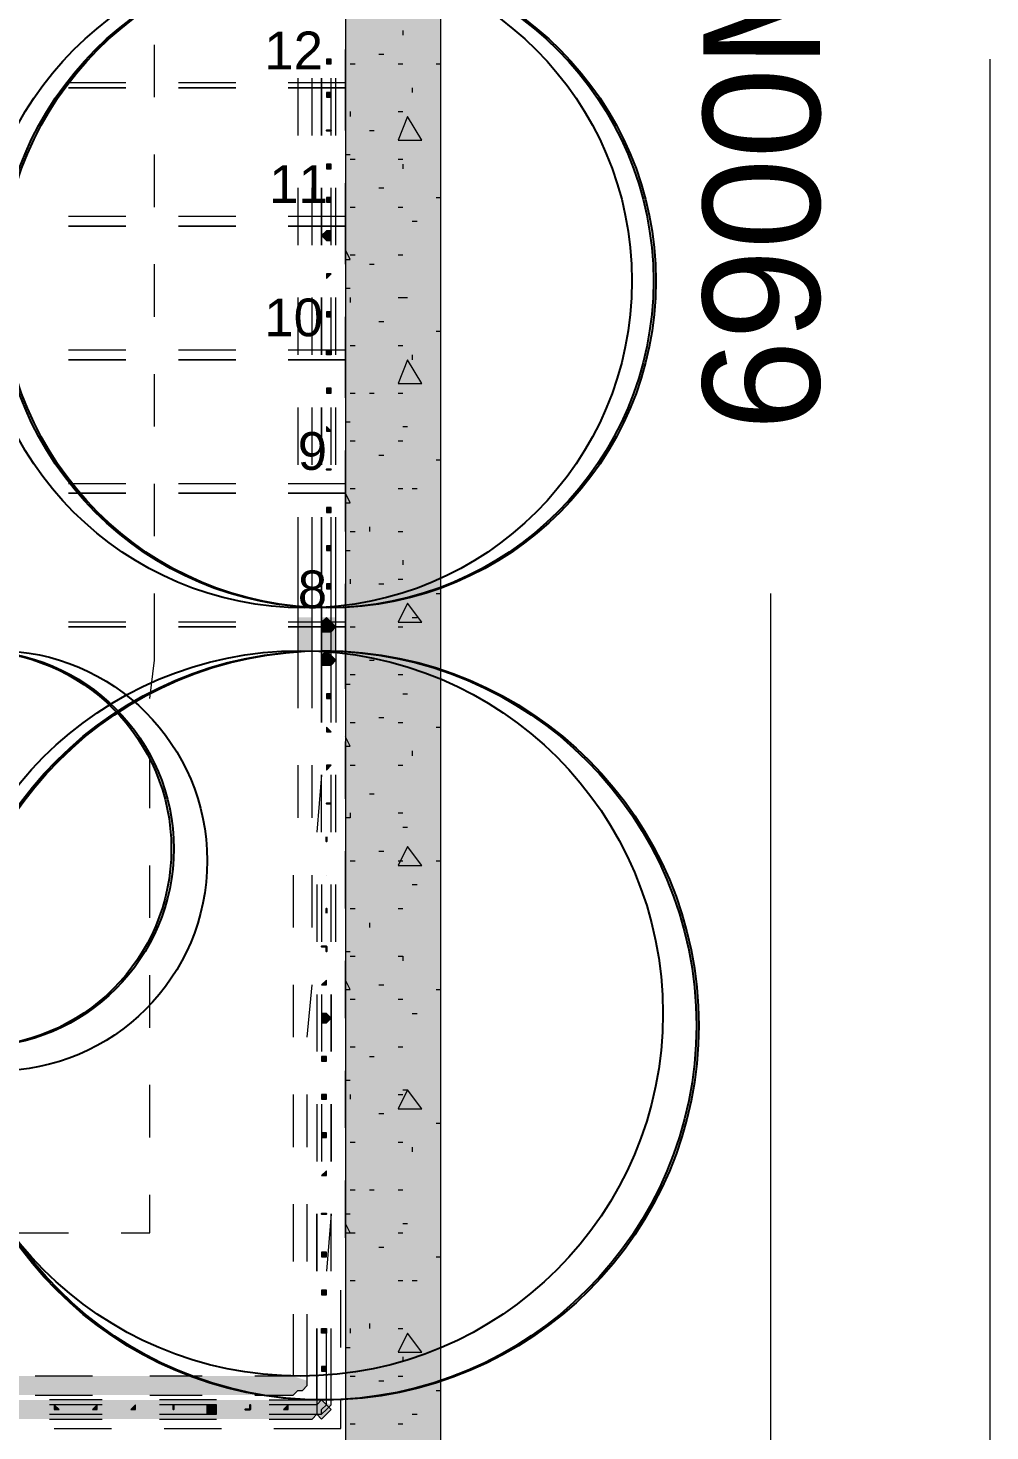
# Model space of a CAD drawing. Header units: inches. Extents: x 0.12 to 8.16, y 2.81 to 8.2.
# Drawn here: x 5.4592 to 5.795, y 5.5358 to 6.0258 of the extents above; entities that cross this region are included whole.
import ezdxf

# ---------------------------------------------------------------- set-up
doc = ezdxf.new("R2010")
doc.units = ezdxf.units.IN
doc.header["$MEASUREMENT"] = 0
for name, color, linetype, true_color in [('PDF_Geometry', 7, 'Continuous', 0x029e21), ('PDF_Solid Fills', 7, 'Continuous', 0xffffff), ('PDF_Text', 7, 'Continuous', 0x5555ff)]:
    doc.layers.add(name, color=color, linetype=linetype, true_color=true_color)
doc.styles.add('PDF F1', font='arial.ttf')
doc.styles.add('PDF F2', font='arial.ttf')

msp = doc.modelspace()

# ---------------------------------------------------------------- hatches: boundary and pattern name
at = {"layer": 'PDF_Solid Fills', "transparency": 33554559}
for points in [[(5.565, 6.015), (5.565, 6.01333), (5.56333, 6.01333), (5.56333, 6.01333), (5.56333, 6.015), (5.56333, 6.015), (5.56333, 6.015), (5.565, 6.015)], [(5.565, 6.00167), (5.565, 6.00167), (5.56333, 6.00167), (5.56333, 6.00167), (5.56333, 6.00167), (5.56333, 6.00333), (5.56333, 6.00333), (5.565, 6.00333)], [(5.565, 5.97833), (5.565, 5.97667), (5.56333, 5.97667), (5.56333, 5.97667), (5.56333, 5.97833), (5.56333, 5.97833), (5.56333, 5.97833), (5.565, 5.97833)], [(5.565, 5.965), (5.565, 5.965), (5.56333, 5.965), (5.56333, 5.965), (5.56333, 5.965), (5.56333, 5.96667), (5.56333, 5.96667), (5.565, 5.96667)], [(5.565, 5.95333), (5.565, 5.95167), (5.56333, 5.95167), (5.56333, 5.95167), (5.56167, 5.95333), (5.56333, 5.955), (5.56333, 5.955), (5.565, 5.955)], [(5.565, 5.94), (5.565, 5.94), (5.56333, 5.93833), (5.56333, 5.94), (5.56333, 5.94), (5.56333, 5.94), (5.56333, 5.94), (5.565, 5.94)], [(5.565, 5.92667), (5.565, 5.925), (5.56333, 5.925), (5.56333, 5.925), (5.56333, 5.92667), (5.56333, 5.92667), (5.56333, 5.92667), (5.565, 5.92667)], [(5.565, 5.91167), (5.565, 5.91167), (5.56333, 5.91167), (5.56333, 5.91167), (5.56333, 5.91167), (5.56333, 5.91333), (5.56333, 5.91333), (5.565, 5.91333)], [(5.565, 5.89833), (5.565, 5.89833), (5.56333, 5.89833), (5.56333, 5.89833), (5.56333, 5.89833), (5.56333, 5.9), (5.56333, 5.9), (5.565, 5.9)], [(5.565, 5.885), (5.565, 5.885), (5.56333, 5.885), (5.56333, 5.885), (5.56333, 5.885), (5.56333, 5.885), (5.56333, 5.88667), (5.565, 5.885)], [(5.565, 5.85833), (5.565, 5.85667), (5.56333, 5.85667), (5.56333, 5.85667), (5.56333, 5.85833), (5.56333, 5.85833), (5.56333, 5.85833), (5.565, 5.85833)], [(5.565, 5.845), (5.565, 5.84333), (5.56333, 5.84333), (5.56333, 5.84333), (5.56333, 5.845), (5.56333, 5.845), (5.56333, 5.845), (5.565, 5.845)], [(5.565, 5.83), (5.565, 5.83), (5.56333, 5.83), (5.56333, 5.83), (5.56333, 5.83), (5.56333, 5.83167), (5.56333, 5.83167), (5.565, 5.83167)], [(5.55333, 5.81167), (5.55333, 5.81167), (5.55333, 5.81167), (5.55333, 5.81333), (5.55333, 5.815), (5.55333, 5.815), (5.55333, 5.81667), (5.55333, 5.81667), (5.55333, 5.81833), (5.55333, 5.81833), (5.55333, 5.82), (5.55833, 5.82), (5.55833, 5.81833), (5.55833, 5.81833), (5.55833, 5.81667), (5.55833, 5.81667), (5.55833, 5.815), (5.55833, 5.815), (5.55833, 5.81333), (5.55833, 5.81167), (5.55833, 5.81167), (5.55833, 5.81167), (5.55833, 5.81), (5.55833, 5.80833), (5.55333, 5.80833), (5.55333, 5.81)], [(5.56167, 5.81167), (5.56167, 5.81167), (5.56167, 5.81167), (5.56167, 5.81333), (5.56167, 5.815), (5.56167, 5.815), (5.56167, 5.81667), (5.56167, 5.81667), (5.56167, 5.81833), (5.56167, 5.81833), (5.56167, 5.82), (5.56667, 5.82), (5.56667, 5.81833), (5.56667, 5.81833), (5.56667, 5.81667), (5.56667, 5.81667), (5.56667, 5.815), (5.56667, 5.815), (5.56667, 5.81333), (5.56667, 5.81167), (5.56667, 5.81167), (5.56667, 5.81167), (5.56667, 5.80833), (5.56167, 5.80833)], [(5.56167, 5.81167), (5.56167, 5.81167), (5.56167, 5.81167), (5.56167, 5.81333), (5.56167, 5.815), (5.56167, 5.815), (5.56167, 5.81667), (5.56167, 5.81667), (5.56167, 5.81833), (5.56167, 5.81833), (5.56167, 5.82), (5.565, 5.82), (5.565, 5.81833), (5.565, 5.81833), (5.565, 5.81667), (5.565, 5.81667), (5.565, 5.815), (5.565, 5.815), (5.565, 5.81333), (5.565, 5.81167), (5.565, 5.81167), (5.565, 5.81167), (5.565, 5.80833), (5.56167, 5.80833)], [(5.56667, 5.81667), (5.565, 5.815), (5.56333, 5.815), (5.56167, 5.815), (5.56167, 5.81667), (5.56167, 5.81833), (5.56333, 5.82), (5.565, 5.81833)], [(5.56667, 5.805), (5.565, 5.80333), (5.56333, 5.80333), (5.56167, 5.80333), (5.56167, 5.805), (5.56167, 5.80667), (5.56333, 5.80833), (5.565, 5.80667)], [(5.565, 5.79333), (5.565, 5.79167), (5.56333, 5.79167), (5.56333, 5.79167), (5.56333, 5.79333), (5.56333, 5.79333), (5.56333, 5.79333), (5.565, 5.79333)], [(5.565, 5.78), (5.56333, 5.78), (5.56333, 5.78), (5.56333, 5.78), (5.56333, 5.78), (5.56333, 5.78), (5.56333, 5.78167), (5.565, 5.78)], [(5.565, 5.76833), (5.56333, 5.76667), (5.56333, 5.76667), (5.56333, 5.76667), (5.56333, 5.76833), (5.56333, 5.76833), (5.56333, 5.76833), (5.56333, 5.76833)], [(5.56333, 5.69167), (5.56333, 5.69167), (5.56333, 5.69167), (5.56333, 5.69167), (5.56167, 5.69167), (5.56333, 5.69333), (5.56333, 5.69333), (5.56333, 5.69333)], [(5.565, 5.68), (5.56333, 5.67833), (5.56333, 5.67833), (5.56167, 5.67833), (5.56167, 5.68), (5.56167, 5.68167), (5.56333, 5.68167), (5.56333, 5.68167)], [(5.56333, 5.66667), (5.56333, 5.665), (5.56333, 5.665), (5.56167, 5.665), (5.56167, 5.66667), (5.56167, 5.66667), (5.56333, 5.66667), (5.56333, 5.66667)], [(5.56333, 5.65167), (5.56333, 5.65167), (5.56333, 5.65167), (5.56167, 5.65167), (5.56167, 5.65167), (5.56167, 5.65333), (5.56333, 5.65333), (5.56333, 5.65333)], [(5.56333, 5.63833), (5.56333, 5.63833), (5.56333, 5.63833), (5.56167, 5.63833), (5.56167, 5.63833), (5.56167, 5.64), (5.56333, 5.64), (5.56333, 5.64)], [(5.56333, 5.625), (5.56333, 5.625), (5.56333, 5.625), (5.56167, 5.625), (5.56167, 5.625), (5.56167, 5.625), (5.56333, 5.62667), (5.56333, 5.625)], [(5.56333, 5.59833), (5.56333, 5.59667), (5.56167, 5.59667), (5.56167, 5.59833), (5.56167, 5.59833), (5.56167, 5.59833), (5.56167, 5.59833), (5.56333, 5.59833)], [(5.56333, 5.585), (5.56333, 5.58333), (5.56167, 5.58333), (5.56167, 5.58333), (5.56167, 5.585), (5.56167, 5.585), (5.56167, 5.585), (5.56333, 5.585)], [(5.56333, 5.57), (5.56333, 5.57), (5.56167, 5.57), (5.56167, 5.57), (5.56167, 5.57), (5.56167, 5.57167), (5.56167, 5.57167), (5.56333, 5.57167)], [(5.56333, 5.55667), (5.56333, 5.55667), (5.56167, 5.55667), (5.56167, 5.55667), (5.56167, 5.55667), (5.56167, 5.55833), (5.56167, 5.55833), (5.56333, 5.55833)], [(5.39, 5.555), (5.39333, 5.555), (5.395, 5.555), (5.54833, 5.555), (5.55, 5.555), (5.55, 5.555), (5.55167, 5.555), (5.55167, 5.555), (5.55167, 5.555), (5.55167, 5.555), (5.55167, 5.555), (5.55667, 5.55333), (5.55667, 5.55167), (5.555, 5.55), (5.55333, 5.55), (5.55167, 5.54833), (5.55, 5.54833), (5.55, 5.54833), (5.54833, 5.54833), (5.395, 5.54833), (5.39333, 5.54833), (5.39, 5.54833)], [(5.39, 5.54667), (5.39333, 5.54667), (5.395, 5.54667), (5.55667, 5.54667), (5.55833, 5.54667), (5.55833, 5.54667), (5.55833, 5.54667), (5.55833, 5.54667), (5.56, 5.54667), (5.56, 5.54667), (5.56, 5.54667), (5.565, 5.545), (5.56333, 5.54333), (5.56333, 5.54333), (5.56167, 5.54167), (5.56, 5.54167), (5.55833, 5.54), (5.55833, 5.54), (5.55667, 5.54), (5.395, 5.54), (5.39333, 5.54), (5.39, 5.54)], [(5.39, 5.545), (5.39333, 5.545), (5.39667, 5.545), (5.55667, 5.545), (5.55833, 5.545), (5.55833, 5.545), (5.56, 5.545), (5.56, 5.545), (5.56, 5.54667), (5.56, 5.54667), (5.56, 5.54667), (5.56333, 5.545), (5.56333, 5.545), (5.56167, 5.54333), (5.56167, 5.54167), (5.56, 5.54167), (5.55833, 5.54167), (5.55833, 5.54167), (5.55667, 5.54167), (5.39667, 5.54167), (5.39333, 5.54167), (5.39, 5.54167)], [(5.46833, 5.54333), (5.46833, 5.54333), (5.46833, 5.54333), (5.46833, 5.54333), (5.46833, 5.545), (5.47, 5.54333), (5.47, 5.54333), (5.47, 5.54333)], [(5.48333, 5.54333), (5.48167, 5.54333), (5.48167, 5.54333), (5.48167, 5.54333), (5.48333, 5.545), (5.48333, 5.54333), (5.48333, 5.54333), (5.48333, 5.54333)], [(5.49667, 5.54333), (5.495, 5.54333), (5.495, 5.54333), (5.495, 5.54333), (5.49667, 5.545), (5.49667, 5.54333), (5.49667, 5.54333), (5.49667, 5.54333)], [(5.52333, 5.54167), (5.52167, 5.54167), (5.52167, 5.54333), (5.52167, 5.545), (5.52333, 5.545), (5.525, 5.545), (5.525, 5.54333), (5.525, 5.54167)], [(5.55, 5.54333), (5.54833, 5.54333), (5.54833, 5.54333), (5.54833, 5.54333), (5.55, 5.545), (5.55, 5.54333), (5.55, 5.54333), (5.55, 5.54333)], [(5.56167, 5.54), (5.56, 5.54167), (5.56, 5.54333), (5.56, 5.545), (5.56167, 5.54667), (5.56333, 5.545), (5.565, 5.54333), (5.56333, 5.54167)]]:
    msp.add_hatch(color=256, dxfattribs=at).paths.add_polyline_path(points)

# ---------------------------------------------------------------- linework, layer by layer
at = {"layer": 'PDF_Geometry', "color": 7, "lineweight": 13}
msp.add_lwpolyline([(5.06333, 6.47667), (5.06333, 6.46333), (5.57, 6.465), (5.57, 5.41667), (5.57667, 5.41667), (5.60333, 5.41667), (5.60333, 6.53), (5.59667, 6.53), (5.60333, 6.53), (5.59667, 6.53), (5.57, 6.53), (5.57, 6.47833)], close=True, dxfattribs=at)
at = {"layer": 'PDF_Geometry', "color": 54, "lineweight": 13, "true_color": 0x9f9f00}
for points in [[(5.59, 6.025), (5.59, 6.02333)], [(5.57167, 6.01333), (5.57333, 6.01333)], [(5.58167, 6.01667), (5.58333, 6.01667)], [(5.58833, 6.01333), (5.59, 6.01333)], [(5.60167, 6.01333), (5.60333, 6.01333)], [(5.59333, 6.005), (5.59333, 6.00333)], [(5.57167, 5.99667), (5.57167, 5.995)], [(5.58833, 5.99667), (5.59, 5.99667)], [(5.57833, 5.99), (5.58, 5.99)], [(5.57, 5.98167), (5.57167, 5.98167)], [(5.57167, 5.98), (5.57333, 5.98)], [(5.58833, 5.98), (5.59, 5.98)], [(5.59, 5.97833), (5.59, 5.97667)], [(5.58167, 5.97), (5.58333, 5.97)], [(5.57167, 5.96333), (5.57333, 5.96333)], [(5.58833, 5.96333), (5.59, 5.96333)], [(5.60167, 5.96667), (5.60333, 5.96667)], [(5.59333, 5.95833), (5.595, 5.95833)], [(5.57, 5.945), (5.57167, 5.945), (5.57, 5.94833)], [(5.57167, 5.94667), (5.57333, 5.94667)], [(5.58833, 5.94667), (5.59, 5.94667)], [(5.57833, 5.94333), (5.58, 5.94333)], [(5.57, 5.935), (5.57167, 5.935)], [(5.57167, 5.93167), (5.57167, 5.93)], [(5.58833, 5.93167), (5.59, 5.93167), (5.59167, 5.93167)], [(5.58167, 5.92333), (5.58333, 5.92333)], [(5.60167, 5.92), (5.60333, 5.92)], [(5.57167, 5.915), (5.57333, 5.915)], [(5.58833, 5.915), (5.59, 5.915)], [(5.59333, 5.91167), (5.59333, 5.91)], [(5.57167, 5.89833), (5.57333, 5.89833)], [(5.57833, 5.89833), (5.58, 5.89833)], [(5.58833, 5.89833), (5.59, 5.89833)], [(5.57, 5.88833), (5.57167, 5.88833)], [(5.59, 5.88667), (5.59167, 5.88667)], [(5.57167, 5.88167), (5.57333, 5.88167)], [(5.58833, 5.88167), (5.59, 5.88167)], [(5.58167, 5.87667), (5.58333, 5.87667)], [(5.60167, 5.875), (5.60333, 5.875)], [(5.57, 5.86), (5.57167, 5.86), (5.57, 5.86333)], [(5.57167, 5.865), (5.57333, 5.865)], [(5.58833, 5.865), (5.59, 5.865)], [(5.59333, 5.865), (5.595, 5.865)], [(5.57833, 5.85167), (5.57833, 5.85)], [(5.57167, 5.85), (5.57333, 5.85)], [(5.58833, 5.85), (5.59, 5.85)], [(5.57, 5.84333), (5.57167, 5.84333)], [(5.59, 5.84), (5.59, 5.83833)], [(5.57167, 5.83333), (5.57167, 5.83167)], [(5.58167, 5.83167), (5.58333, 5.83167)], [(5.58833, 5.83333), (5.59, 5.83333)], [(5.60167, 5.82833), (5.60333, 5.82833)], [(5.57167, 5.81667), (5.57333, 5.81667)], [(5.58833, 5.81667), (5.59, 5.81667)], [(5.59333, 5.82), (5.595, 5.82)], [(5.57833, 5.805), (5.58, 5.805)], [(5.57167, 5.8), (5.57333, 5.8)], [(5.58833, 5.8), (5.59, 5.8)], [(5.57, 5.79667), (5.57167, 5.79667)], [(5.59, 5.79333), (5.59167, 5.79333)], [(5.57167, 5.78333), (5.57333, 5.78333)], [(5.58167, 5.785), (5.58333, 5.785)], [(5.58833, 5.78333), (5.59, 5.78333)], [(5.57, 5.775), (5.57167, 5.775), (5.57, 5.77833)], [(5.60167, 5.78167), (5.60333, 5.78167)], [(5.59333, 5.77333), (5.59333, 5.77167)], [(5.57167, 5.76833), (5.57333, 5.76833)], [(5.58833, 5.76833), (5.59, 5.76833)], [(5.57833, 5.75833), (5.58, 5.75833)], [(5.57167, 5.75167), (5.57167, 5.75), (5.57, 5.75)], [(5.58833, 5.75167), (5.59, 5.75167)], [(5.59, 5.74667), (5.59167, 5.74667)], [(5.58167, 5.73833), (5.58333, 5.73833)], [(5.57167, 5.735), (5.57333, 5.735)], [(5.58833, 5.735), (5.59, 5.735)], [(5.60167, 5.735), (5.60333, 5.735)], [(5.59333, 5.72667), (5.595, 5.72667)], [(5.57167, 5.71833), (5.57333, 5.71833)], [(5.58833, 5.71833), (5.59, 5.71833)], [(5.57833, 5.71333), (5.57833, 5.71167)], [(5.57, 5.70333), (5.57167, 5.70333)], [(5.57167, 5.70167), (5.57333, 5.70167)], [(5.58833, 5.70167), (5.59, 5.70167), (5.59, 5.7)], [(5.57, 5.69), (5.57167, 5.69), (5.57, 5.69333)], [(5.58167, 5.69167), (5.58333, 5.69167)], [(5.60167, 5.69), (5.60333, 5.69)], [(5.57167, 5.68667), (5.57333, 5.68667)], [(5.58833, 5.68667), (5.59, 5.68667)], [(5.59333, 5.68167), (5.595, 5.68167)], [(5.57167, 5.67), (5.57333, 5.67)], [(5.58833, 5.67), (5.59, 5.67)], [(5.57833, 5.66667), (5.58, 5.66667)], [(5.57, 5.65833), (5.57167, 5.65833)], [(5.59, 5.655), (5.59167, 5.655)], [(5.57167, 5.65333), (5.57167, 5.65167)], [(5.58833, 5.65333), (5.59, 5.65333)], [(5.58167, 5.64667), (5.58333, 5.64667)], [(5.60167, 5.64333), (5.60333, 5.64333)], [(5.57167, 5.63667), (5.57333, 5.63667)], [(5.58833, 5.63667), (5.59, 5.63667)], [(5.59333, 5.635), (5.59333, 5.63333)], [(5.57167, 5.62), (5.57333, 5.62)], [(5.57833, 5.62), (5.58, 5.62)], [(5.58833, 5.62), (5.59, 5.62)], [(5.57, 5.61167), (5.57167, 5.61167)], [(5.57, 5.605), (5.57167, 5.605), (5.57, 5.60833)], [(5.59, 5.60833), (5.59167, 5.60833)], [(5.57167, 5.605), (5.57333, 5.605)], [(5.58833, 5.605), (5.59, 5.605)], [(5.58167, 5.6), (5.58333, 5.6)], [(5.60167, 5.59667), (5.60333, 5.59667)], [(5.57167, 5.58833), (5.57333, 5.58833)], [(5.58833, 5.58833), (5.59, 5.58833)], [(5.59333, 5.58833), (5.595, 5.58833)], [(5.57167, 5.57167), (5.57167, 5.57)], [(5.57833, 5.57333), (5.57833, 5.57167)], [(5.58833, 5.57167), (5.59, 5.57167)], [(5.57, 5.565), (5.57167, 5.565)], [(5.59, 5.56167), (5.59, 5.56)], [(5.57167, 5.555), (5.57333, 5.555)], [(5.58167, 5.55333), (5.58333, 5.55333)], [(5.58833, 5.555), (5.59, 5.555)], [(5.60167, 5.55), (5.60333, 5.55)], [(5.57167, 5.53833), (5.57333, 5.53833)], [(5.58833, 5.53833), (5.59, 5.53833)], [(5.59333, 5.54167), (5.595, 5.54167)]]:
    msp.add_lwpolyline(points, dxfattribs=at)
at = {"layer": 'PDF_Geometry', "color": 161, "lineweight": 13, "true_color": 0xaaaaff}
for points in [[(5.50333, 6.00167), (5.50333, 6.02)], [(5.57, 5.99), (5.57, 6.005), (5.55, 6.005), (5.57, 6.005), (5.57, 6.01833)], [(5.56333, 6.015), (5.56333, 6.015)], [(5.56333, 6.015), (5.56333, 6.015)], [(5.56333, 6.01333), (5.56333, 6.01333)], [(5.565, 6.015), (5.565, 6.015)], [(5.55333, 6.00833), (5.55333, 5.98833)], [(5.55833, 5.98833), (5.55833, 6.00833)], [(5.565, 5.98833), (5.565, 6.00833)], [(5.56667, 5.98833), (5.56667, 6.00833)], [(5.49333, 6.00667), (5.47333, 6.00667)], [(5.53167, 6.00667), (5.51167, 6.00667)], [(5.57, 6.00667), (5.55, 6.00667)], [(5.56333, 6.00333), (5.56333, 6.00333)], [(5.56333, 6.00167), (5.56333, 6.00167)], [(5.56333, 6.00167), (5.56333, 6.00167)], [(5.565, 6.00167), (5.565, 6.00167)], [(5.56333, 5.99), (5.56333, 5.99)], [(5.56333, 5.99), (5.56333, 5.99)], [(5.56333, 5.99), (5.56333, 5.99)], [(5.56333, 5.99), (5.56333, 5.99)], [(5.565, 5.99), (5.565, 5.99)], [(5.565, 5.99), (5.565, 5.99)], [(5.50333, 5.96333), (5.50333, 5.98167)], [(5.56333, 5.97833), (5.56333, 5.97833)], [(5.56333, 5.97833), (5.56333, 5.97833)], [(5.565, 5.97833), (5.565, 5.97833)], [(5.56333, 5.97667), (5.56333, 5.97667)], [(5.57, 5.94333), (5.57, 5.95667), (5.55, 5.95667), (5.57, 5.95667), (5.57, 5.97167)], [(5.55333, 5.97), (5.55333, 5.95)], [(5.55833, 5.95), (5.55833, 5.97)], [(5.565, 5.95), (5.565, 5.97)], [(5.56667, 5.95), (5.56667, 5.97)], [(5.56333, 5.96667), (5.56333, 5.96667)], [(5.56333, 5.965), (5.56333, 5.965)], [(5.56333, 5.965), (5.56333, 5.965)], [(5.565, 5.965), (5.565, 5.965)], [(5.49333, 5.96), (5.47333, 5.96)], [(5.53167, 5.96), (5.51167, 5.96)], [(5.57, 5.96), (5.55, 5.96)], [(5.56333, 5.955), (5.56333, 5.955)], [(5.56333, 5.95167), (5.56333, 5.95167)], [(5.50333, 5.925), (5.50333, 5.94333)], [(5.56333, 5.94), (5.56333, 5.94)], [(5.56333, 5.94), (5.56333, 5.94)], [(5.56333, 5.94), (5.56333, 5.94)], [(5.565, 5.94), (5.565, 5.94)], [(5.565, 5.94), (5.565, 5.94)], [(5.55333, 5.93167), (5.55333, 5.91167)], [(5.55833, 5.91167), (5.55833, 5.93167)], [(5.565, 5.91167), (5.56333, 5.91167), (5.56333, 5.91333), (5.565, 5.91333), (5.565, 5.91167), (5.565, 5.93167)], [(5.56667, 5.91167), (5.56667, 5.93167)], [(5.57, 5.89667), (5.57, 5.91), (5.55, 5.91), (5.57, 5.91), (5.57, 5.925)], [(5.56333, 5.92667), (5.56333, 5.92667)], [(5.56333, 5.92667), (5.56333, 5.92667)], [(5.56333, 5.925), (5.56333, 5.925)], [(5.565, 5.92667), (5.565, 5.92667)], [(5.49333, 5.91333), (5.47333, 5.91333)], [(5.53167, 5.91333), (5.51167, 5.91333)], [(5.57, 5.91333), (5.55, 5.91333)], [(5.56333, 5.91333), (5.56333, 5.91333)], [(5.56333, 5.91167), (5.56333, 5.91167)], [(5.56333, 5.91167), (5.56333, 5.91167)], [(5.565, 5.91167), (5.565, 5.91167)], [(5.50333, 5.88667), (5.50333, 5.905)], [(5.56333, 5.9), (5.56333, 5.9)], [(5.56333, 5.89833), (5.56333, 5.89833)], [(5.56333, 5.89833), (5.56333, 5.89833)], [(5.565, 5.89833), (5.565, 5.89833)], [(5.55333, 5.89333), (5.55333, 5.87333)], [(5.55833, 5.87333), (5.55833, 5.89333)], [(5.565, 5.87333), (5.565, 5.89333)], [(5.56667, 5.87333), (5.56667, 5.89333)], [(5.56333, 5.885), (5.56333, 5.885)], [(5.56333, 5.885), (5.56333, 5.885)], [(5.56333, 5.885), (5.56333, 5.885)], [(5.565, 5.885), (5.565, 5.885)], [(5.565, 5.885), (5.565, 5.885)], [(5.57, 5.85), (5.57, 5.86333), (5.55, 5.86333), (5.57, 5.86333), (5.57, 5.87833)], [(5.56333, 5.87167), (5.56333, 5.87167)], [(5.56333, 5.87167), (5.56333, 5.87167)], [(5.56333, 5.87167), (5.56333, 5.87167)], [(5.56333, 5.87167), (5.56333, 5.87167)], [(5.565, 5.87167), (5.565, 5.87167)], [(5.565, 5.87167), (5.565, 5.87167)], [(5.49333, 5.86667), (5.47333, 5.86667)], [(5.50333, 5.84833), (5.50333, 5.86667)], [(5.53167, 5.86667), (5.51167, 5.86667)], [(5.57, 5.86667), (5.55, 5.86667)], [(5.56333, 5.85833), (5.56333, 5.85833)], [(5.56333, 5.85833), (5.56333, 5.85833)], [(5.56333, 5.85667), (5.56333, 5.85667)], [(5.565, 5.85833), (5.565, 5.85833)], [(5.55333, 5.855), (5.55333, 5.83), (5.55333, 5.82667), (5.55333, 5.825), (5.55333, 5.82333), (5.55333, 5.82), (5.55333, 5.81833), (5.55333, 5.81667), (5.55333, 5.815), (5.55333, 5.81333), (5.55333, 5.81167), (5.55333, 5.81), (5.55333, 5.80833), (5.55333, 5.805), (5.55333, 5.80333), (5.55333, 5.78833)], [(5.55833, 5.78833), (5.55833, 5.80333), (5.55833, 5.805), (5.55833, 5.80833), (5.55833, 5.81), (5.55833, 5.81167), (5.55833, 5.81333), (5.55833, 5.815), (5.55833, 5.81667), (5.55833, 5.81833), (5.55833, 5.82), (5.55833, 5.82333), (5.55833, 5.825), (5.55833, 5.82667), (5.55833, 5.83), (5.55833, 5.855)], [(5.565, 5.78333), (5.565, 5.80333), (5.565, 5.805), (5.565, 5.80833), (5.565, 5.81167), (5.565, 5.81333), (5.565, 5.815), (5.565, 5.81667), (5.565, 5.81833), (5.565, 5.82), (5.565, 5.82333), (5.565, 5.825), (5.565, 5.82667), (5.565, 5.83), (5.565, 5.855)], [(5.56667, 5.80833), (5.56667, 5.81167), (5.56667, 5.81333), (5.56667, 5.815), (5.56667, 5.81667), (5.56667, 5.81833), (5.56667, 5.82), (5.56667, 5.82333), (5.56667, 5.825), (5.56667, 5.82667), (5.56667, 5.83), (5.56667, 5.855)], [(5.56333, 5.845), (5.56333, 5.845)], [(5.56333, 5.845), (5.56333, 5.845)], [(5.56333, 5.84333), (5.56333, 5.84333)], [(5.565, 5.845), (5.565, 5.845)], [(5.57, 5.795), (5.57, 5.805), (5.57, 5.81667), (5.55, 5.81667), (5.57, 5.81667), (5.57, 5.83167)], [(5.56333, 5.83167), (5.56333, 5.83167)], [(5.50167, 5.79167), (5.50333, 5.805), (5.50333, 5.81667), (5.50333, 5.82833)], [(5.56333, 5.83), (5.56333, 5.83)], [(5.56333, 5.83), (5.56333, 5.83)], [(5.565, 5.83), (5.565, 5.83)], [(5.55333, 5.825), (5.55333, 5.825)], [(5.55333, 5.82333), (5.55333, 5.82333)], [(5.55833, 5.825), (5.55833, 5.825)], [(5.55833, 5.82333), (5.55833, 5.82333)], [(5.56167, 5.825), (5.56167, 5.825)], [(5.56167, 5.825), (5.56167, 5.825)], [(5.56167, 5.82333), (5.56167, 5.82333)], [(5.565, 5.80833), (5.56167, 5.80833), (5.56167, 5.81167), (5.56167, 5.81333), (5.56167, 5.815), (5.56167, 5.81667), (5.56167, 5.81833), (5.56167, 5.82), (5.56167, 5.82333), (5.56167, 5.82), (5.56167, 5.81833), (5.56167, 5.81667), (5.56167, 5.815), (5.56333, 5.815), (5.565, 5.815), (5.56667, 5.81667), (5.565, 5.81833), (5.56333, 5.82), (5.56167, 5.81833), (5.56167, 5.81667), (5.56167, 5.815), (5.56167, 5.81333), (5.56167, 5.81167), (5.56167, 5.80833), (5.56667, 5.80833), (5.56667, 5.805), (5.56667, 5.80333), (5.56667, 5.78333)], [(5.56167, 5.82333), (5.56167, 5.82333)], [(5.565, 5.825), (5.565, 5.825)], [(5.565, 5.82333), (5.565, 5.82333)], [(5.56667, 5.825), (5.56667, 5.825)], [(5.56667, 5.82333), (5.56667, 5.82333)], [(5.49333, 5.81833), (5.47333, 5.81833)], [(5.53167, 5.81833), (5.51167, 5.81833)], [(5.57, 5.81833), (5.55, 5.81833)], [(5.55333, 5.81833), (5.55333, 5.81833)], [(5.55333, 5.81667), (5.55333, 5.81667)], [(5.55833, 5.81833), (5.55833, 5.81833)], [(5.55833, 5.81667), (5.55833, 5.81667)], [(5.56167, 5.81833), (5.56167, 5.81833)], [(5.56167, 5.81833), (5.56167, 5.81833)], [(5.56167, 5.81667), (5.56167, 5.81667)], [(5.56167, 5.81667), (5.56167, 5.81667)], [(5.565, 5.81833), (5.565, 5.81833)], [(5.565, 5.81667), (5.565, 5.81667)], [(5.56667, 5.81833), (5.56667, 5.81833)], [(5.56667, 5.81667), (5.56667, 5.81667)], [(5.55333, 5.815), (5.55333, 5.815)], [(5.55333, 5.81167), (5.55333, 5.81167)], [(5.55333, 5.81167), (5.55333, 5.81167)], [(5.55833, 5.815), (5.55833, 5.815)], [(5.55833, 5.81167), (5.55833, 5.81167)], [(5.55833, 5.81167), (5.55833, 5.81167)], [(5.56167, 5.815), (5.56167, 5.815)], [(5.56167, 5.815), (5.56167, 5.815)], [(5.56167, 5.81167), (5.56167, 5.81167)], [(5.56167, 5.81167), (5.56167, 5.81167)], [(5.56167, 5.81167), (5.56167, 5.81167)], [(5.56167, 5.81167), (5.56167, 5.81167)], [(5.565, 5.815), (5.565, 5.815)], [(5.565, 5.81167), (5.565, 5.81167)], [(5.565, 5.81167), (5.565, 5.81167)], [(5.56667, 5.815), (5.56667, 5.815)], [(5.56667, 5.81167), (5.56667, 5.81167)], [(5.56667, 5.81167), (5.56667, 5.81167)], [(5.55833, 5.805), (5.55833, 5.805)], [(5.565, 5.805), (5.565, 5.805)], [(5.56667, 5.805), (5.56667, 5.805)], [(5.56333, 5.79333), (5.56333, 5.79333)], [(5.56333, 5.79333), (5.56333, 5.79333)], [(5.565, 5.79333), (5.565, 5.79333)], [(5.56333, 5.79167), (5.56333, 5.79167)], [(5.56333, 5.78), (5.56333, 5.78)], [(5.56333, 5.78), (5.56333, 5.78)], [(5.56333, 5.78), (5.56333, 5.78)], [(5.56333, 5.78), (5.56333, 5.78)], [(5.565, 5.78), (5.565, 5.78)], [(5.57, 5.75667), (5.57, 5.77667)], [(5.50167, 5.75333), (5.50167, 5.77167)], [(5.55333, 5.76833), (5.55333, 5.75)], [(5.55833, 5.75), (5.55833, 5.76833)], [(5.56333, 5.76833), (5.56333, 5.76833)], [(5.56333, 5.76833), (5.56333, 5.76833)], [(5.56333, 5.76833), (5.56333, 5.76833)], [(5.56167, 5.745), (5.56167, 5.765), (5.56, 5.745)], [(5.56333, 5.76667), (5.56333, 5.76667)], [(5.56333, 5.76667), (5.56333, 5.76667)], [(5.565, 5.745), (5.565, 5.765)], [(5.56667, 5.745), (5.56667, 5.765)], [(5.56333, 5.755), (5.56333, 5.755)], [(5.56333, 5.755), (5.56333, 5.755)], [(5.56333, 5.755), (5.56333, 5.755)], [(5.56333, 5.755), (5.56333, 5.755)], [(5.56333, 5.755), (5.56333, 5.755)], [(5.56333, 5.755), (5.56333, 5.755)], [(5.56333, 5.74333), (5.56333, 5.74333)], [(5.56333, 5.74333), (5.56333, 5.74333)], [(5.56333, 5.74333), (5.56333, 5.74333)], [(5.56333, 5.74333), (5.56333, 5.74333)], [(5.56333, 5.74167), (5.56333, 5.74167)], [(5.56333, 5.74167), (5.56333, 5.74167)], [(5.57, 5.71833), (5.57, 5.73833)], [(5.50167, 5.715), (5.50167, 5.73333)], [(5.55167, 5.73), (5.55167, 5.71167)], [(5.55833, 5.71167), (5.55833, 5.73)], [(5.56333, 5.73), (5.56333, 5.73)], [(5.56333, 5.73), (5.56333, 5.73)], [(5.56333, 5.73), (5.56333, 5.73)], [(5.56333, 5.73), (5.56333, 5.73)], [(5.56333, 5.73), (5.56333, 5.73)], [(5.56333, 5.73), (5.56333, 5.73)], [(5.56333, 5.73), (5.56333, 5.73)], [(5.56333, 5.73), (5.56333, 5.73)], [(5.56, 5.72667), (5.56, 5.70667)], [(5.56167, 5.72667), (5.56167, 5.70667)], [(5.565, 5.70667), (5.565, 5.72667)], [(5.56667, 5.70667), (5.56667, 5.72667)], [(5.56333, 5.71833), (5.56333, 5.71833)], [(5.56333, 5.71833), (5.56333, 5.71833)], [(5.56333, 5.71667), (5.56333, 5.71667)], [(5.56333, 5.71667), (5.56333, 5.71667)], [(5.56333, 5.71667), (5.56333, 5.71667)], [(5.56333, 5.71667), (5.56333, 5.71667)], [(5.56333, 5.705), (5.56333, 5.705)], [(5.56333, 5.705), (5.56333, 5.705)], [(5.56333, 5.705), (5.56333, 5.705)], [(5.56333, 5.705), (5.56333, 5.705)], [(5.57, 5.68), (5.57, 5.7)], [(5.50167, 5.67667), (5.50167, 5.695)], [(5.55167, 5.69167), (5.55167, 5.67333)], [(5.55667, 5.67333), (5.55833, 5.69167)], [(5.56333, 5.69333), (5.56333, 5.69333)], [(5.56333, 5.69333), (5.56333, 5.69333)], [(5.56333, 5.69167), (5.56333, 5.69167)], [(5.56333, 5.69167), (5.56333, 5.69167)], [(5.56333, 5.69167), (5.56333, 5.69167)], [(5.56, 5.68833), (5.56, 5.66833)], [(5.56167, 5.68833), (5.56167, 5.66833)], [(5.56333, 5.68167), (5.56333, 5.68167)], [(5.56333, 5.67833), (5.56333, 5.67833)], [(5.56167, 5.66667), (5.56167, 5.66667)], [(5.56333, 5.66667), (5.56333, 5.66667)], [(5.56333, 5.66667), (5.56333, 5.66667)], [(5.56333, 5.665), (5.56333, 5.665)], [(5.57, 5.64167), (5.57, 5.66167)], [(5.50167, 5.63833), (5.50167, 5.65667)], [(5.55167, 5.65333), (5.55167, 5.635)], [(5.55667, 5.635), (5.55667, 5.65333)], [(5.56, 5.65), (5.56, 5.63)], [(5.56167, 5.65167), (5.56167, 5.65167)], [(5.56167, 5.65), (5.56167, 5.63)], [(5.56333, 5.65333), (5.56333, 5.65333)], [(5.56333, 5.65167), (5.56333, 5.65167)], [(5.56333, 5.65167), (5.56333, 5.65167)], [(5.56333, 5.64), (5.56333, 5.64)], [(5.56167, 5.63833), (5.56167, 5.63833)], [(5.56333, 5.63833), (5.56333, 5.63833)], [(5.56333, 5.63833), (5.56333, 5.63833)], [(5.56167, 5.625), (5.56167, 5.625)], [(5.56167, 5.625), (5.56167, 5.625)], [(5.56333, 5.625), (5.56333, 5.625)], [(5.56333, 5.625), (5.56333, 5.625)], [(5.56333, 5.625), (5.56333, 5.625)], [(5.57, 5.60333), (5.57, 5.62333)], [(5.49167, 5.605), (5.50167, 5.605), (5.50167, 5.61833)], [(5.55167, 5.615), (5.55167, 5.595)], [(5.55667, 5.595), (5.55667, 5.615)], [(5.56167, 5.61167), (5.56167, 5.61167)], [(5.56167, 5.61167), (5.56167, 5.61167)], [(5.56167, 5.61167), (5.56167, 5.61167)], [(5.565, 5.59167), (5.565, 5.61167), (5.56333, 5.59167)], [(5.56333, 5.61167), (5.56333, 5.61167)], [(5.56333, 5.61167), (5.56333, 5.61167)], [(5.56333, 5.61167), (5.56333, 5.61167)], [(5.45333, 5.605), (5.47333, 5.605)], [(5.56167, 5.59833), (5.56167, 5.59833)], [(5.56167, 5.59833), (5.56167, 5.59833)], [(5.56167, 5.59833), (5.56167, 5.59833)], [(5.56333, 5.59833), (5.56333, 5.59833)], [(5.56167, 5.585), (5.56167, 5.585)], [(5.56167, 5.585), (5.56167, 5.585)], [(5.56167, 5.58333), (5.56167, 5.58333)], [(5.56333, 5.585), (5.56333, 5.585)], [(5.56833, 5.565), (5.56833, 5.585)], [(5.53833, 5.54833), (5.54833, 5.54833), (5.55, 5.54833), (5.55167, 5.54833), (5.55333, 5.55), (5.555, 5.55), (5.55667, 5.55167), (5.55667, 5.55333), (5.55667, 5.555), (5.55667, 5.55833), (5.55667, 5.56), (5.55667, 5.57667)], [(5.55167, 5.57667), (5.55167, 5.56), (5.55167, 5.55833), (5.55167, 5.555), (5.55, 5.555), (5.54833, 5.555), (5.53833, 5.555)], [(5.54333, 5.54), (5.55667, 5.54), (5.55833, 5.54), (5.56, 5.54167), (5.56167, 5.54167), (5.56333, 5.54333), (5.565, 5.545), (5.565, 5.54667), (5.565, 5.55), (5.565, 5.55167), (5.565, 5.57167)], [(5.54333, 5.54167), (5.55667, 5.54167), (5.55833, 5.54167), (5.56, 5.54167), (5.56167, 5.54167), (5.56167, 5.54333), (5.56333, 5.545), (5.56333, 5.54667), (5.56333, 5.55), (5.56333, 5.55167), (5.56333, 5.57167), (5.56333, 5.57), (5.56167, 5.57), (5.56167, 5.57167), (5.56333, 5.57167)], [(5.56167, 5.57167), (5.56167, 5.57167)], [(5.56167, 5.57), (5.56167, 5.57)], [(5.56167, 5.57), (5.56167, 5.57)], [(5.56333, 5.57), (5.56333, 5.57)], [(5.56167, 5.55833), (5.56167, 5.55833)], [(5.56167, 5.55667), (5.56167, 5.55667)], [(5.56167, 5.55667), (5.56167, 5.55667)], [(5.56333, 5.55667), (5.56333, 5.55667)], [(5.48167, 5.555), (5.46167, 5.555)], [(5.52, 5.555), (5.50167, 5.555)], [(5.55, 5.555), (5.55, 5.555)], [(5.55167, 5.555), (5.55167, 5.555)], [(5.55167, 5.555), (5.55167, 5.555)], [(5.55167, 5.555), (5.55167, 5.555)], [(5.55167, 5.555), (5.55167, 5.555)], [(5.55167, 5.555), (5.55167, 5.555)], [(5.55667, 5.55333), (5.55667, 5.55333)], [(5.46167, 5.54833), (5.48167, 5.54833)], [(5.50167, 5.54833), (5.52, 5.54833)], [(5.55, 5.54833), (5.55, 5.54833)], [(5.485, 5.54667), (5.46667, 5.54667)], [(5.485, 5.545), (5.46667, 5.545)], [(5.46833, 5.54333), (5.46833, 5.54333)], [(5.46833, 5.54333), (5.46833, 5.54333)], [(5.46833, 5.54333), (5.46833, 5.54333)], [(5.47, 5.54333), (5.47, 5.54333)], [(5.47, 5.54333), (5.47, 5.54333)], [(5.48167, 5.54333), (5.48167, 5.54333)], [(5.48167, 5.54333), (5.48167, 5.54333)], [(5.48333, 5.54333), (5.48333, 5.54333)], [(5.48333, 5.54333), (5.48333, 5.54333)], [(5.48333, 5.54333), (5.48333, 5.54333)], [(5.495, 5.54333), (5.495, 5.54333)], [(5.495, 5.54333), (5.495, 5.54333)], [(5.49667, 5.54333), (5.49667, 5.54333)], [(5.49667, 5.54333), (5.49667, 5.54333)], [(5.49667, 5.54333), (5.49667, 5.54333)], [(5.525, 5.54667), (5.505, 5.54667)], [(5.505, 5.54167), (5.525, 5.54167), (5.52333, 5.54167), (5.52167, 5.54167), (5.52167, 5.54333), (5.52167, 5.545), (5.52333, 5.545), (5.525, 5.545)], [(5.525, 5.54167), (5.525, 5.54333), (5.525, 5.545), (5.505, 5.545)], [(5.51, 5.54333), (5.51, 5.54333)], [(5.51, 5.54333), (5.51, 5.54333)], [(5.51, 5.54333), (5.51, 5.54333)], [(5.51, 5.54333), (5.51, 5.54333)], [(5.51, 5.54333), (5.51, 5.54333)], [(5.51, 5.54333), (5.51, 5.54333)], [(5.53667, 5.54333), (5.53667, 5.54333)], [(5.53667, 5.54333), (5.53667, 5.54333)], [(5.53667, 5.54333), (5.53667, 5.54333)], [(5.53667, 5.54333), (5.53667, 5.54333)], [(5.54333, 5.54667), (5.55667, 5.54667), (5.55833, 5.54667), (5.56, 5.54667), (5.56, 5.545), (5.55833, 5.545), (5.55667, 5.545), (5.54333, 5.545)], [(5.545, 5.53667), (5.56833, 5.53667), (5.56833, 5.54667)], [(5.54833, 5.54333), (5.54833, 5.54333)], [(5.54833, 5.54333), (5.54833, 5.54333)], [(5.55, 5.54333), (5.55, 5.54333)], [(5.55, 5.54333), (5.55, 5.54333)], [(5.55, 5.54333), (5.55, 5.54333)], [(5.55833, 5.54667), (5.55833, 5.54667)], [(5.55833, 5.54667), (5.55833, 5.54667)], [(5.55833, 5.54667), (5.55833, 5.54667)], [(5.55833, 5.545), (5.55833, 5.545)], [(5.56, 5.54667), (5.56, 5.54667)], [(5.56, 5.54667), (5.56, 5.54667)], [(5.56, 5.54667), (5.56, 5.54667)], [(5.56, 5.54667), (5.56, 5.54667)], [(5.56, 5.54667), (5.56, 5.54667)], [(5.56, 5.54667), (5.56, 5.54667)], [(5.56, 5.545), (5.56, 5.545)], [(5.56333, 5.545), (5.56333, 5.545)], [(5.56333, 5.545), (5.56333, 5.545)], [(5.56333, 5.54333), (5.56333, 5.54333)], [(5.565, 5.545), (5.565, 5.545)], [(5.46667, 5.54167), (5.485, 5.54167)], [(5.46667, 5.54), (5.485, 5.54)], [(5.505, 5.54), (5.525, 5.54)], [(5.55833, 5.54167), (5.55833, 5.54167)], [(5.55833, 5.54), (5.55833, 5.54)], [(5.46833, 5.53667), (5.48833, 5.53667)], [(5.50667, 5.53667), (5.52667, 5.53667)]]:
    msp.add_lwpolyline(points, dxfattribs=at)
for points in [[(5.565, 6.015), (5.56333, 6.015), (5.56333, 6.01333), (5.565, 6.01333)], [(5.56167, 5.98833), (5.56167, 6.00833)], [(5.49333, 6.005), (5.47333, 6.005)], [(5.53167, 6.005), (5.51167, 6.005)], [(5.565, 6.00167), (5.565, 6.00333), (5.56333, 6.00333), (5.56333, 6.00167)], [(5.565, 5.99), (5.56333, 5.99)], [(5.565, 5.97833), (5.56333, 5.97833), (5.56333, 5.97667), (5.565, 5.97667)], [(5.56167, 5.95), (5.56167, 5.97)], [(5.565, 5.965), (5.565, 5.96667), (5.56333, 5.96667), (5.56333, 5.965)], [(5.49333, 5.95667), (5.47333, 5.95667)], [(5.53167, 5.95667), (5.51167, 5.95667)], [(5.565, 5.95333), (5.565, 5.955), (5.56333, 5.955), (5.56167, 5.95333), (5.56333, 5.95167), (5.565, 5.95167)], [(5.565, 5.94), (5.56333, 5.94), (5.56333, 5.93833)], [(5.56167, 5.91167), (5.56167, 5.93167)], [(5.565, 5.92667), (5.56333, 5.92667), (5.56333, 5.925), (5.565, 5.925)], [(5.49333, 5.91), (5.47333, 5.91)], [(5.53167, 5.91), (5.51167, 5.91)], [(5.565, 5.89833), (5.565, 5.9), (5.56333, 5.9), (5.56333, 5.89833)], [(5.56167, 5.87333), (5.56167, 5.89333)], [(5.565, 5.885), (5.56333, 5.88667), (5.56333, 5.885)], [(5.565, 5.87167), (5.56333, 5.87167)], [(5.49333, 5.86333), (5.47333, 5.86333)], [(5.53167, 5.86333), (5.51167, 5.86333)], [(5.565, 5.85833), (5.56333, 5.85833), (5.56333, 5.85667), (5.565, 5.85667)], [(5.56167, 5.82333), (5.56167, 5.825), (5.56167, 5.82667), (5.56167, 5.83), (5.56167, 5.855), (5.56167, 5.83), (5.56167, 5.82667), (5.56167, 5.825)], [(5.565, 5.845), (5.56333, 5.845), (5.56333, 5.84333), (5.565, 5.84333)], [(5.565, 5.83), (5.565, 5.83167), (5.56333, 5.83167), (5.56333, 5.83)], [(5.49333, 5.81667), (5.47333, 5.81667)], [(5.53167, 5.81667), (5.51167, 5.81667)], [(5.56167, 5.78333), (5.56167, 5.80333), (5.56167, 5.805), (5.56167, 5.80833), (5.56167, 5.805), (5.56167, 5.80333)], [(5.56667, 5.805), (5.565, 5.80667), (5.56333, 5.80833), (5.56167, 5.80667), (5.56167, 5.805), (5.56167, 5.80333), (5.56333, 5.80333), (5.565, 5.80333)], [(5.565, 5.79333), (5.56333, 5.79333), (5.56333, 5.79167), (5.565, 5.79167)], [(5.565, 5.78), (5.56333, 5.78167), (5.56333, 5.78)], [(5.565, 5.76833), (5.56333, 5.76833), (5.56333, 5.76667)], [(5.565, 5.755), (5.56333, 5.755)], [(5.56333, 5.74333), (5.56333, 5.74167)], [(5.56333, 5.71667), (5.56333, 5.71833)], [(5.56333, 5.705), (5.56167, 5.705)], [(5.56333, 5.705), (5.56333, 5.70333)], [(5.56333, 5.69167), (5.56333, 5.69333), (5.56167, 5.69167)], [(5.565, 5.68833), (5.565, 5.66833)], [(5.565, 5.68), (5.56333, 5.68167), (5.56167, 5.68167), (5.56167, 5.68), (5.56167, 5.67833), (5.56333, 5.67833)], [(5.56333, 5.66667), (5.56167, 5.66667), (5.56167, 5.665), (5.56333, 5.665)], [(5.56333, 5.65167), (5.56333, 5.65333), (5.56167, 5.65333), (5.56167, 5.65167)], [(5.565, 5.65), (5.565, 5.63)], [(5.56333, 5.63833), (5.56333, 5.64), (5.56167, 5.64), (5.56167, 5.63833)], [(5.56333, 5.625), (5.56333, 5.62667), (5.56167, 5.625)], [(5.56, 5.59167), (5.56, 5.61167)], [(5.56333, 5.61167), (5.56167, 5.61167)], [(5.56333, 5.59833), (5.56167, 5.59833), (5.56167, 5.59667), (5.56333, 5.59667)], [(5.56333, 5.585), (5.56167, 5.585), (5.56167, 5.58333), (5.56333, 5.58333)], [(5.56, 5.54667), (5.56, 5.55), (5.56, 5.55333), (5.56, 5.57167), (5.56, 5.55333), (5.56, 5.55)], [(5.56333, 5.55667), (5.56333, 5.55833), (5.56167, 5.55833), (5.56167, 5.55667)], [(5.46833, 5.54333), (5.47, 5.54333), (5.46833, 5.545)], [(5.48333, 5.54333), (5.48333, 5.545), (5.48167, 5.54333)], [(5.49667, 5.54333), (5.49667, 5.545), (5.495, 5.54333)], [(5.51, 5.54333), (5.51, 5.545)], [(5.53667, 5.54333), (5.535, 5.54333)], [(5.53667, 5.54333), (5.53667, 5.545)], [(5.55, 5.54333), (5.55, 5.545), (5.54833, 5.54333)], [(5.56167, 5.54), (5.56333, 5.54167), (5.565, 5.54333), (5.56333, 5.545), (5.56167, 5.54667), (5.56, 5.545), (5.56, 5.54333), (5.56, 5.54167)]]:
    msp.add_lwpolyline(points, close=True, dxfattribs=at)
at = {"layer": 'PDF_Geometry', "color": 253, "lineweight": 9, "true_color": 0xaaaaaa}
msp.add_lwpolyline([(5.795, 6.015), (5.795, 4.92167)], dxfattribs=at)
at = {"layer": 'PDF_Geometry', "color": 54, "lineweight": 13, "true_color": 0x9f9f00}
for points in [[(5.59167, 5.995), (5.58833, 5.98667), (5.59667, 5.98667)], [(5.59167, 5.91), (5.58833, 5.90167), (5.59667, 5.90167)], [(5.59167, 5.825), (5.58833, 5.81833), (5.59667, 5.81833)], [(5.59167, 5.74), (5.58833, 5.73333), (5.59667, 5.73333)], [(5.59167, 5.655), (5.58833, 5.64833), (5.59667, 5.64833)], [(5.59167, 5.57), (5.58833, 5.56333), (5.59667, 5.56333)]]:
    msp.add_lwpolyline(points, close=True, dxfattribs=at)
at = {"layer": 'PDF_Geometry', "color": 7, "lineweight": 25}
for points in [[(5.565, 5.99), (5.565, 5.99), (5.56333, 5.99), (5.56333, 5.99), (5.56333, 5.99), (5.56333, 5.99), (5.56333, 5.99), (5.565, 5.99)], [(5.565, 5.87167), (5.565, 5.87167), (5.56333, 5.87167), (5.56333, 5.87167), (5.56333, 5.87167), (5.56333, 5.87167), (5.56333, 5.87167), (5.565, 5.87167)], [(5.565, 5.755), (5.56333, 5.755), (5.56333, 5.755), (5.56333, 5.755), (5.56333, 5.755), (5.56333, 5.755), (5.56333, 5.755), (5.56333, 5.755)], [(5.56333, 5.74333), (5.56333, 5.74167), (5.56333, 5.74167), (5.56333, 5.74167), (5.56333, 5.74333), (5.56333, 5.74333), (5.56333, 5.74333), (5.56333, 5.74333)], [(5.56333, 5.73), (5.56333, 5.73), (5.56333, 5.73), (5.56333, 5.73), (5.56333, 5.73), (5.56333, 5.73), (5.56333, 5.73), (5.56333, 5.73)], [(5.56333, 5.71667), (5.56333, 5.71667), (5.56333, 5.71667), (5.56333, 5.71667), (5.56333, 5.71667), (5.56333, 5.71833), (5.56333, 5.71833), (5.56333, 5.71833)], [(5.56333, 5.705), (5.56333, 5.705), (5.56333, 5.70333), (5.56333, 5.705), (5.56167, 5.705), (5.56333, 5.705), (5.56333, 5.705), (5.56333, 5.705)], [(5.56333, 5.61167), (5.56333, 5.61167), (5.56167, 5.61167), (5.56167, 5.61167), (5.56167, 5.61167), (5.56167, 5.61167), (5.56333, 5.61167), (5.56333, 5.61167)], [(5.51, 5.54333), (5.51, 5.54333), (5.51, 5.54333), (5.51, 5.54333), (5.51, 5.545), (5.51, 5.54333), (5.51, 5.54333), (5.51, 5.54333)], [(5.53667, 5.54333), (5.53667, 5.54333), (5.535, 5.54333), (5.53667, 5.54333), (5.53667, 5.545), (5.53667, 5.54333), (5.53667, 5.54333), (5.53667, 5.54333)]]:
    msp.add_lwpolyline(points, close=True, dxfattribs=at)
at = {"layer": 'PDF_Geometry', "color": 251, "lineweight": 9, "true_color": 0x6a6a6a}
msp.add_lwpolyline([(5.71833, 5.82833), (5.71833, 5.52333)], dxfattribs=at)
at = {"layer": 'PDF_Geometry', "color": 7, "lineweight": 25}
for centre, radius in [((5.55583, 5.9375), 0.11419), ((5.56333, 5.9375), 0.11418), ((5.56417, 5.9375), 0.11419), ((5.44, 5.73916), 0.06918), ((5.44083, 5.73917), 0.06921), ((5.44833, 5.73497), 0.07338), ((5.55417, 5.68166), 0.12668), ((5.56167, 5.67749), 0.13084), ((5.5625, 5.67749), 0.13085)]:
    msp.add_circle(centre, radius, dxfattribs=at)
at = {"layer": 'PDF_Solid Fills', "lineweight": 25, "transparency": 33554559}
msp.add_solid([(5.57, 6.53), (5.60333, 6.53), (5.57, 5.41667), (5.60333, 5.41667)], dxfattribs=at)

# ---------------------------------------------------------------- texts
at = {"layer": 'PDF_Text', "insert": (5.71535, 5.88514), "char_height": 0.040799, "attachment_point": 4, "rotation": 89.8995, "style": 'PDF F2'}
msp.add_mtext('6900MM', dxfattribs=at)
at = {"layer": 'PDF_Text', "color": 161, "true_color": 0xaaaaff, "attachment_point": 4, "style": 'PDF F1'}
for s, insert, char_height in [('12', (5.54167, 6.01802), 0.013175), ('11', (5.54333, 5.97135), 0.013175), ('10', (5.54167, 5.92468), 0.013175), ('9', (5.55333, 5.87802), 0.01318), ('8', (5.55333, 5.82968), 0.01318)]:
    msp.add_mtext(s, dxfattribs=dict(at, insert=insert, char_height=char_height))

doc.saveas('drawing.dxf')
